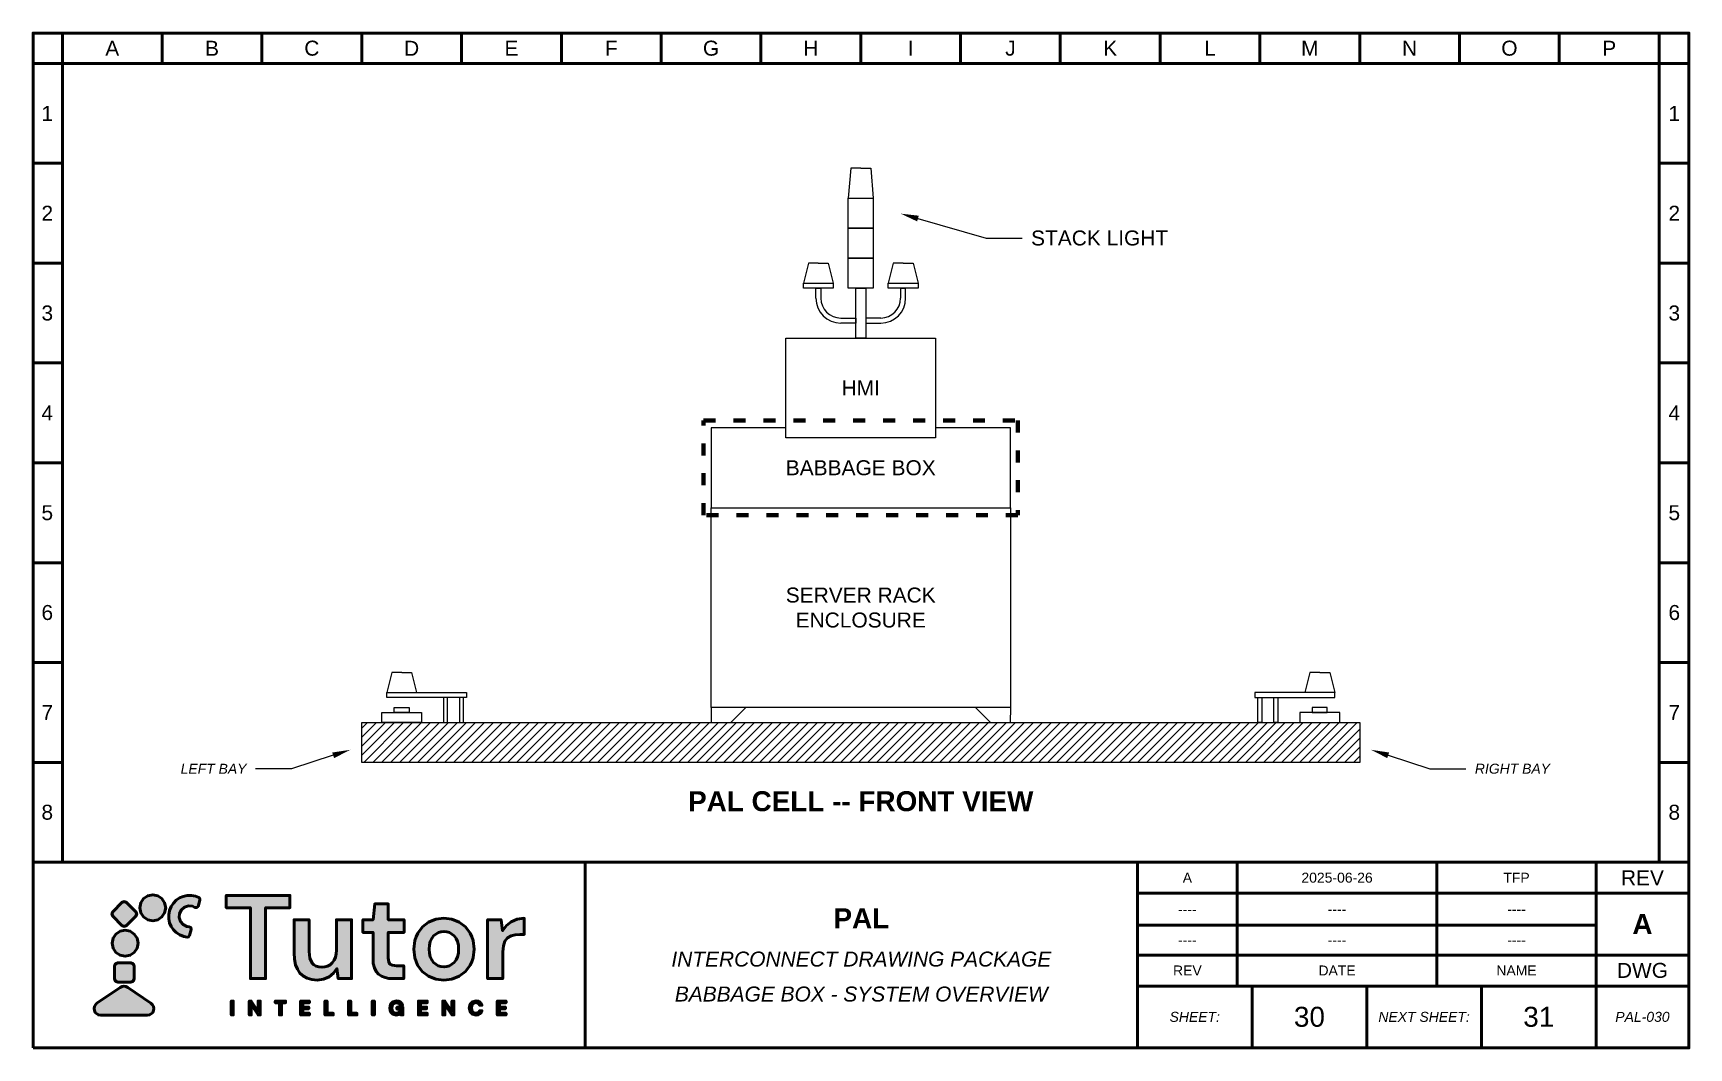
# Paper-space layout 'PAL-030' of a CAD drawing. Header units: inches. Extents: x 0 to 16.6, y 0 to 10.2.
# The model-space entities are those that its viewports show. They can reach past a viewport. Long polylines and large blocks are cut down to what shows.
import ezdxf
from ezdxf import colors
from ezdxf.entities.mleader import LeaderData, LeaderLine
from ezdxf.math import Vec2, Vec3

# ---------------------------------------------------------------- set-up
doc = ezdxf.new("R2010")
doc.units = ezdxf.units.IN
doc.header["$MEASUREMENT"] = 0
doc.linetypes.add('ACAD_ISO03W100', pattern=[30, 12, -18])
doc.layers.add('Layer 1', color=7, linetype='Continuous')
doc.styles.get("Standard").update_dxf_attribs({"font": 'arial.ttf'})

msp = doc.modelspace()

# ---------------------------------------------------------------- hatches: boundary and pattern name
h = msp.add_hatch()
h.set_pattern_fill('ANSI31', color=256, scale=0.51)
h.set_pattern_definition([(45, (1.027313, -0.72652), (-0.04507806, 0.04507806), [])])
h.paths.add_polyline_path([(3.145, 20.621), (3.145, 21.021), (-6.855, 21.021), (-6.855, 20.621)])

# ---------------------------------------------------------------- linework, layer by layer
for p, q in [((-1.955, 26.571), (-1.98, 26.271)), ((-1.855, 26.571), (-1.955, 26.571)), ((-1.855, 26.571), (-1.755, 26.571)), ((-1.755, 26.571), (-1.73, 26.271)), ((-2.38, 25.621), (-2.43, 25.421)), ((-2.28, 25.621), (-2.38, 25.621)), ((-2.28, 25.621), (-2.18, 25.621)), ((-2.18, 25.621), (-2.13, 25.421)), ((-1.53, 25.621), (-1.58, 25.421)), ((-1.43, 25.621), (-1.53, 25.621)), ((-1.43, 25.621), (-1.33, 25.621)), ((-1.33, 25.621), (-1.28, 25.421)), ((-2.255, 25.371), (-2.305, 25.371)), ((-1.455, 25.371), (-1.405, 25.371)), ((-6.555, 21.521), (-6.605, 21.321)), ((-6.455, 21.521), (-6.555, 21.521)), ((-6.455, 21.521), (-6.355, 21.521)), ((-6.355, 21.521), (-6.305, 21.321)), ((2.645, 21.521), (2.595, 21.321)), ((2.745, 21.521), (2.645, 21.521)), ((2.745, 21.521), (2.845, 21.521)), ((2.845, 21.521), (2.895, 21.321)), ((-3.355, 21.171), (-3.355, 21.021)), ((-3.155, 21.021), (-3.005, 21.171)), ((-0.556, 21.021), (-0.706, 21.171)), ((-0.355, 21.171), (-0.356, 21.021))]:
    msp.add_line(p, q)
at = {"linetype": 'ACAD_ISO03W100', "ltscale": 0.02}
msp.add_lwpolyline([(-9.855, 27.621), (6.145, 27.621), (6.145, 19.621), (-9.855, 19.621)], close=True, dxfattribs=at)
for points in [[(-1.98, 26.271), (-1.73, 26.271), (-1.73, 25.971), (-1.98, 25.971)], [(-1.98, 25.971), (-1.73, 25.971), (-1.73, 25.671), (-1.98, 25.671)], [(-1.98, 25.671), (-1.73, 25.671), (-1.73, 25.371), (-1.98, 25.371)], [(-2.43, 25.421), (-2.13, 25.421), (-2.13, 25.371), (-2.43, 25.371)], [(-1.58, 25.421), (-1.28, 25.421), (-1.28, 25.371), (-1.58, 25.371)], [(-1.905, 25.371), (-1.805, 25.371), (-1.805, 24.871), (-1.905, 24.871)], [(-2.605, 24.871), (-1.105, 24.871), (-1.105, 23.871), (-2.605, 23.871)], [(-3.355, 23.171), (-0.355, 23.171), (-0.355, 21.171), (-3.355, 21.171)], [(-6.605, 21.321), (-5.805, 21.321), (-5.805, 21.271), (-6.605, 21.271)], [(-5.995, 21.271), (-6.035, 21.271), (-6.035, 21.021), (-5.995, 21.021)], [(-5.835, 21.271), (-5.875, 21.271), (-5.875, 21.021), (-5.835, 21.021)], [(2.895, 21.321), (2.095, 21.321), (2.095, 21.271), (2.895, 21.271)], [(2.125, 21.271), (2.165, 21.271), (2.165, 21.021), (2.125, 21.021)], [(2.285, 21.271), (2.325, 21.271), (2.325, 21.021), (2.285, 21.021)], [(-6.655, 21.121), (-6.255, 21.121), (-6.255, 21.021), (-6.655, 21.021)], [(-6.53, 21.171), (-6.38, 21.171), (-6.38, 21.121), (-6.53, 21.121)], [(2.945, 21.121), (2.545, 21.121), (2.545, 21.021), (2.945, 21.021)], [(2.82, 21.171), (2.67, 21.171), (2.67, 21.121), (2.82, 21.121)], [(-6.855, 21.021), (3.145, 21.021), (3.145, 20.621), (-6.855, 20.621)]]:
    msp.add_lwpolyline(points, close=True)
for points in [[(-2.305, 25.271), (-2.305, 25.371), (-2.255, 25.371), (-2.255, 25.271)], [(-1.405, 25.271), (-1.405, 25.371), (-1.455, 25.371), (-1.455, 25.271)], [(-2.055, 25.071), (-1.905, 25.071), (-1.905, 25.021), (-2.055, 25.021)], [(-1.655, 25.071), (-1.805, 25.071), (-1.805, 25.021), (-1.655, 25.021)], [(-2.605, 23.971), (-3.355, 23.971), (-3.355, 23.171), (-0.355, 23.171), (-0.355, 23.971), (-1.105, 23.971)]]:
    msp.add_lwpolyline(points)
at = {"color": 3, "linetype": 'ACAD_ISO03W100', "lineweight": 80, "ltscale": 0.01}
msp.add_lwpolyline([(-3.43, 24.046), (-0.28, 24.046), (-0.28, 23.096), (-3.43, 23.096)], close=True, dxfattribs=at)
for centre, radius, start, end in [((-2.055, 25.271), 0.25, 180, 270), ((-2.055, 25.271), 0.2, 180, 270), ((-1.655, 25.271), 0.2, 270, 0), ((-1.655, 25.271), 0.25, 270, 0)]:
    msp.add_arc(centre, radius, start, end)

# ---------------------------------------------------------------- texts
at = {"color": 3, "attachment_point": 5}
for s, width, insert, char_height in [('{\\C256;HMI}', 2.12146, (-1.855, 24.371), 0.15), ('{\\C256;BABBAGE BOX}', 2.12146, (-1.855, 23.571), 0.15), ('{\\C256;SERVER RACK ENCLOSURE}', 2.12146, (-1.855, 22.171), 0.15), ('{\\fArial|b1|i0|c0|p34;\\C256;PAL CELL -- FRONT VIEW}', 3.93339, (-1.855, 20.231), 0.2)]:
    msp.add_mtext_dynamic_manual_height_columns(s, width=width, gutter_width=1, heights=[0], dxfattribs=dict(at, insert=insert, char_height=char_height))

# ---------------------------------------------------------------- leaders
ml = msp.add_multileader_mtext('Standard')
ml.set_content('\\pxsm1.2;STACK LIGHT', color=256)
ml.set_leader_properties()
ml.build(insert=Vec2(0, 0))
ml.multileader.update_dxf_attribs({"dogleg_length": 0.36, "arrow_head_size": 0.18})
ctx = ml.context
ctx.base_point, ctx.char_height, ctx.arrow_head_size, ctx.landing_gap_size, ctx.plane_origin = Vec3(-0.238, 25.872), 0.15, 0.18, 0.09, Vec3(4.575, 27.347)
notes = []
notes.append((ctx, [(1, (1, 1, 0), (-0.598, 25.872), (1, 0), 0.36, [(0, [(-1.455, 26.117)], 0, [])])]))
ctx.mtext.insert, ctx.mtext.width, ctx.mtext.flow_direction = Vec3(-0.148, 25.948), 1.4456, 5
ml = msp.add_multileader_mtext('Standard')
ml.set_content('\\pxsm1.2;{\\fArial|b0|i1|c0|p34;LEFT BAY}', color=256)
ml.set_leader_properties()
ml.build(insert=Vec2(0, 0))
ml.multileader.update_dxf_attribs({"dogleg_length": 0.36, "arrow_head_size": 0.18})
ctx = ml.context
ctx.base_point, ctx.char_height, ctx.arrow_head_size, ctx.landing_gap_size, ctx.plane_origin = Vec3(-8.769, 20.557), 0.1, 0.18, 0.09, Vec3(-12.312, 21.615)
ctx.text_align_type = 2
notes.append((ctx, [(1, (1, 1, 0), (-7.56, 20.557), (-1, 0), 0.36, [(0, [(-6.97, 20.747)], 0, [])])]))
ctx.mtext.insert, ctx.mtext.width, ctx.mtext.alignment, ctx.mtext.flow_direction = Vec3(-8.01, 20.607), 1.4456, 3, 5
ml = msp.add_multileader_mtext('Standard')
ml.set_content('\\pxsm1.2;{\\fArial|b0|i1|c0|p34;RIGHT BAY}', color=256)
ml.set_leader_properties()
ml.build(insert=Vec2(0, 0))
ml.multileader.update_dxf_attribs({"dogleg_length": 0.36, "arrow_head_size": 0.18})
ctx = ml.context
ctx.base_point, ctx.char_height, ctx.arrow_head_size, ctx.landing_gap_size, ctx.plane_origin = Vec3(4.209, 20.557), 0.1, 0.18, 0.09, Vec3(8.602, 21.615)
notes.append((ctx, [(1, (1, 1, 0), (3.849, 20.557), (1, 0), 0.36, [(0, [(3.259, 20.747)], 0, [])])]))
ctx.mtext.insert, ctx.mtext.width, ctx.mtext.flow_direction = Vec3(4.299, 20.608), 1.4456, 5
for ctx, leaders in notes:
    for number, flags, end, landing, length, lines in leaders:
        leader = LeaderData()
        leader.index, (leader.has_last_leader_line, leader.has_dogleg_vector, leader.attachment_direction) = number, flags
        leader.last_leader_point, leader.dogleg_vector, leader.dogleg_length = Vec3(end), Vec3(landing), length
        for number, points, colour, breaks in lines:
            line = LeaderLine()
            line.index, line.vertices, line.color, line.breaks = number, Vec3.list(points), colors.encode_raw_color(colour), breaks
            leader.lines.append(line)
        ctx.leaders.append(leader)

psp = doc.layouts.new('PAL-030')

# ---------------------------------------------------------------- hatches: boundary and pattern name
at = {"lineweight": 50, "true_color": 0x347eec}
h = psp.add_hatch(color=150, dxfattribs=at)
h.dxf.hatch_style = 1
h.paths.add_polyline_path([(1.153, 0.337), (1.175, 0.34), (1.194, 0.35), (1.208, 0.365), (1.216, 0.383), (1.219, 0.403), (1.216, 0.423), (1.207, 0.441), (1.19, 0.457), (0.958, 0.616), (0.94, 0.625), (0.92, 0.628), (0.901, 0.625), (0.883, 0.616), (0.65, 0.457), (0.634, 0.441), (0.624, 0.423), (0.621, 0.403), (0.625, 0.383), (0.633, 0.365), (0.647, 0.35), (0.665, 0.34), (0.688, 0.337)])
h.paths.add_polyline_path([(0.859, 0.863), (0.836, 0.853), (0.826, 0.83), (0.826, 0.701), (0.836, 0.678), (0.859, 0.668), (0.988, 0.668), (1.012, 0.678), (1.021, 0.701), (1.021, 0.83), (1.012, 0.853), (0.988, 0.863)])
h.paths.add_polyline_path([(0.932, 0.928), (0.983, 0.938), (1.024, 0.966), (1.052, 1.008), (1.062, 1.058), (1.052, 1.109), (1.024, 1.15), (0.983, 1.178), (0.932, 1.188), (0.882, 1.178), (0.84, 1.15), (0.812, 1.109), (0.802, 1.058), (0.812, 1.008), (0.84, 0.966), (0.882, 0.938)])
h.paths.add_polyline_path([(1.038, 1.328), (1.048, 1.351), (1.038, 1.374), (0.947, 1.465), (0.924, 1.475), (0.9, 1.465), (0.809, 1.374), (0.8, 1.351), (0.809, 1.328), (0.9, 1.236), (0.924, 1.227), (0.947, 1.236)])
h.paths.add_polyline_path([(1.117, 1.321), (1.158, 1.293), (1.209, 1.283), (1.259, 1.293), (1.301, 1.321), (1.328, 1.362), (1.339, 1.413), (1.328, 1.463), (1.301, 1.505), (1.259, 1.533), (1.209, 1.543), (1.158, 1.533), (1.117, 1.505), (1.089, 1.463), (1.079, 1.413), (1.089, 1.362)])
h.paths.add_polyline_path([(1.37, 1.303), (1.378, 1.263), (1.394, 1.226), (1.417, 1.193), (1.445, 1.164), (1.48, 1.141), (1.519, 1.125), (1.552, 1.118), (1.568, 1.122), (1.577, 1.135), (1.595, 1.197), (1.591, 1.214), (1.575, 1.222), (1.549, 1.226), (1.512, 1.245), (1.486, 1.276), (1.474, 1.315), (1.478, 1.356), (1.497, 1.393), (1.528, 1.419), (1.567, 1.431), (1.608, 1.428), (1.632, 1.417), (1.65, 1.415), (1.663, 1.427), (1.681, 1.489), (1.68, 1.505), (1.669, 1.516), (1.638, 1.528), (1.596, 1.536), (1.555, 1.536), (1.515, 1.527), (1.478, 1.511), (1.444, 1.489), (1.416, 1.46), (1.393, 1.425), (1.377, 1.386), (1.369, 1.344)])
at = {"lineweight": 50, "true_color": 0x000000}
h = psp.add_hatch(color=18, dxfattribs=at)
h.dxf.hatch_style = 1
h.paths.add_polyline_path([(2.34, 1.414), (2.584, 1.414), (2.584, 1.536), (1.946, 1.536), (1.946, 1.414), (2.188, 1.414), (2.188, 0.704), (2.34, 0.704)])
h.paths.add_polyline_path([(2.625, 0.961), (2.628, 0.898), (2.639, 0.843), (2.658, 0.797), (2.684, 0.758), (2.718, 0.728), (2.757, 0.707), (2.803, 0.694), (2.855, 0.689), (2.92, 0.697), (2.975, 0.72), (3.021, 0.757), (3.055, 0.804), (3.067, 0.704), (3.201, 0.704), (3.201, 1.293), (3.049, 1.293), (3.049, 0.989), (3.047, 0.951), (3.039, 0.917), (3.026, 0.888), (3.008, 0.863), (2.986, 0.843), (2.961, 0.829), (2.934, 0.821), (2.904, 0.818), (2.873, 0.82), (2.846, 0.828), (2.824, 0.841), (2.807, 0.858), (2.783, 0.908), (2.776, 0.975), (2.776, 1.293), (2.625, 1.293)])
h.paths.add_polyline_path([(3.416, 0.909), (3.419, 0.856), (3.43, 0.812), (3.447, 0.776), (3.472, 0.749), (3.502, 0.729), (3.537, 0.715), (3.576, 0.706), (3.62, 0.704), (3.724, 0.704), (3.724, 0.833), (3.65, 0.833), (3.611, 0.837), (3.586, 0.849), (3.573, 0.872), (3.568, 0.908), (3.568, 1.166), (3.727, 1.166), (3.727, 1.293), (3.568, 1.293), (3.568, 1.452), (3.434, 1.452), (3.416, 1.293), (3.315, 1.293), (3.315, 1.166), (3.416, 1.166)])
h.paths.add_polyline_path([(3.834, 0.912), (3.863, 0.837), (3.91, 0.775), (3.971, 0.729), (4.045, 0.699), (4.126, 0.689), (4.207, 0.699), (4.279, 0.729), (4.341, 0.775), (4.388, 0.837), (4.405, 0.873), (4.418, 0.912), (4.428, 0.999), (4.418, 1.084), (4.405, 1.123), (4.388, 1.159), (4.341, 1.222), (4.279, 1.268), (4.207, 1.298), (4.127, 1.308), (4.046, 1.298), (3.973, 1.268), (3.912, 1.222), (3.864, 1.159), (3.847, 1.123), (3.834, 1.084), (3.824, 0.999)])
h.paths.add_polyline_path([(3.98, 0.999), (3.982, 1.04), (3.99, 1.076), (4.004, 1.106), (4.023, 1.131), (4.046, 1.15), (4.071, 1.164), (4.098, 1.173), (4.127, 1.176), (4.155, 1.173), (4.182, 1.164), (4.229, 1.131), (4.249, 1.106), (4.262, 1.076), (4.271, 1.04), (4.273, 0.999), (4.271, 0.957), (4.262, 0.921), (4.249, 0.891), (4.229, 0.865), (4.182, 0.832), (4.155, 0.824), (4.126, 0.821), (4.097, 0.824), (4.07, 0.832), (4.023, 0.865), (4.004, 0.891), (3.99, 0.921), (3.982, 0.957)], flags=16)
h.paths.add_polyline_path([(4.564, 0.704), (4.716, 0.704), (4.716, 0.972), (4.722, 1.033), (4.738, 1.078), (4.764, 1.111), (4.8, 1.132), (4.841, 1.143), (4.889, 1.147), (4.932, 1.147), (4.932, 1.308), (4.861, 1.299), (4.801, 1.273), (4.752, 1.234), (4.714, 1.183), (4.7, 1.293), (4.564, 1.293)])
h.paths.add_polyline_path([(1.995, 0.34), (2.016, 0.34), (2.016, 0.479), (1.995, 0.479)])
h.paths.add_polyline_path([(2.196, 0.445), (2.265, 0.34), (2.286, 0.34), (2.286, 0.479), (2.265, 0.479), (2.265, 0.375), (2.196, 0.479), (2.175, 0.479), (2.175, 0.34), (2.196, 0.34)])
h.paths.add_polyline_path([(2.478, 0.34), (2.499, 0.34), (2.499, 0.462), (2.54, 0.462), (2.54, 0.479), (2.437, 0.479), (2.437, 0.462), (2.478, 0.462)])
h.paths.add_polyline_path([(2.69, 0.34), (2.778, 0.34), (2.778, 0.357), (2.711, 0.357), (2.711, 0.402), (2.772, 0.402), (2.772, 0.419), (2.711, 0.419), (2.711, 0.462), (2.778, 0.462), (2.778, 0.479), (2.69, 0.479)])
h.paths.add_polyline_path([(2.934, 0.34), (3.018, 0.34), (3.018, 0.357), (2.955, 0.357), (2.955, 0.479), (2.934, 0.479)])
h.paths.add_polyline_path([(3.171, 0.34), (3.255, 0.34), (3.255, 0.357), (3.192, 0.357), (3.192, 0.479), (3.171, 0.479)])
h.paths.add_polyline_path([(3.409, 0.34), (3.43, 0.34), (3.43, 0.479), (3.409, 0.479)])
h = psp.add_hatch(color=18, dxfattribs=at)
h.dxf.hatch_style = 1
h.paths.add_polyline_path([(3.606, 0.409), (3.609, 0.431), (3.618, 0.448), (3.633, 0.458), (3.652, 0.462), (3.676, 0.456), (3.689, 0.438), (3.713, 0.438), (3.705, 0.456), (3.692, 0.47), (3.674, 0.479), (3.652, 0.481), (3.616, 0.472), (3.592, 0.447), (3.584, 0.409), (3.592, 0.372), (3.615, 0.347), (3.649, 0.338), (3.676, 0.344), (3.694, 0.361), (3.696, 0.34), (3.715, 0.34), (3.715, 0.416), (3.656, 0.416), (3.656, 0.399), (3.694, 0.399), (3.681, 0.368), (3.669, 0.36), (3.65, 0.357), (3.632, 0.36), (3.618, 0.37), (3.609, 0.387)])
h = psp.add_hatch(color=18, dxfattribs=at)
h.dxf.hatch_style = 1
h.paths.add_polyline_path([(3.892, 0.402), (3.953, 0.402), (3.953, 0.419), (3.892, 0.419), (3.892, 0.462), (3.959, 0.462), (3.959, 0.479), (3.871, 0.479), (3.871, 0.34), (3.959, 0.34), (3.959, 0.357), (3.892, 0.357)])
h.paths.add_polyline_path([(4.115, 0.34), (4.136, 0.34), (4.136, 0.445), (4.206, 0.34), (4.227, 0.34), (4.227, 0.479), (4.206, 0.479), (4.206, 0.375), (4.136, 0.479), (4.115, 0.479)])
h.paths.add_polyline_path([(4.402, 0.41), (4.405, 0.432), (4.415, 0.448), (4.429, 0.459), (4.447, 0.463), (4.472, 0.455), (4.484, 0.436), (4.507, 0.436), (4.5, 0.455), (4.487, 0.47), (4.47, 0.478), (4.448, 0.481), (4.412, 0.472), (4.389, 0.447), (4.381, 0.41), (4.389, 0.372), (4.412, 0.347), (4.448, 0.338), (4.47, 0.341), (4.487, 0.35), (4.5, 0.364), (4.507, 0.382), (4.484, 0.382), (4.472, 0.364), (4.447, 0.357), (4.429, 0.36), (4.415, 0.371), (4.405, 0.388)])
h.paths.add_polyline_path([(4.661, 0.34), (4.749, 0.34), (4.749, 0.357), (4.682, 0.357), (4.682, 0.402), (4.743, 0.402), (4.743, 0.419), (4.682, 0.419), (4.682, 0.462), (4.749, 0.462), (4.749, 0.479), (4.661, 0.479)])

# ---------------------------------------------------------------- linework, layer by layer
at = {"lineweight": 50}
for p, q in [((0.303, 9.869), (0.303, 10.173)), ((1.303, 10.173), (1.303, 9.869)), ((2.303, 10.173), (2.303, 9.869)), ((3.303, 10.173), (3.303, 9.869)), ((4.303, 10.173), (4.303, 9.869)), ((5.303, 10.173), (5.303, 9.869)), ((6.303, 10.173), (6.303, 9.869)), ((7.303, 10.173), (7.303, 9.869)), ((8.303, 10.173), (8.303, 9.869)), ((9.303, 10.173), (9.303, 9.869)), ((10.303, 10.173), (10.303, 9.869)), ((11.303, 10.173), (11.303, 9.869)), ((12.303, 10.173), (12.303, 9.869)), ((13.303, 10.173), (13.303, 9.869)), ((14.303, 10.173), (14.303, 9.869)), ((15.303, 10.173), (15.303, 9.869)), ((16.303, 9.869), (16.303, 10.173)), ((0.303, 9.869), (0.01, 9.869)), ((16.303, 9.869), (16.303, 1.869)), ((16.303, 9.869), (16.601, 9.869)), ((0.303, 8.869), (0.01, 8.869)), ((16.601, 8.869), (16.303, 8.869)), ((0.303, 7.869), (0.01, 7.869)), ((16.601, 7.869), (16.303, 7.869)), ((0.303, 6.869), (0.01, 6.869)), ((16.601, 6.869), (16.303, 6.869)), ((0.303, 5.869), (0.01, 5.869)), ((16.601, 5.869), (16.303, 5.869)), ((0.303, 4.869), (0.01, 4.869)), ((16.601, 4.869), (16.303, 4.869)), ((0.303, 3.869), (0.01, 3.869)), ((16.601, 3.869), (16.303, 3.869)), ((0.303, 2.869), (0.01, 2.869)), ((16.601, 2.869), (16.303, 2.869)), ((16.601, 1.869), (0.01, 1.869)), ((5.543, 0.01), (5.543, 1.869)), ((11.076, 0.01), (11.076, 1.869)), ((12.076, 0.629), (12.076, 1.869)), ((14.076, 0.629), (14.076, 1.869)), ((15.672, 1.869), (15.672, 0.01)), ((15.672, 1.869), (16.601, 1.869)), ((11.076, 1.559), (15.672, 1.559)), ((15.672, 1.559), (16.601, 1.559)), ((11.076, 1.239), (15.672, 1.239)), ((11.076, 0.94), (15.672, 0.94)), ((16.601, 0.94), (15.672, 0.94)), ((11.076, 0.629), (15.672, 0.629)), ((12.225, 0.01), (12.225, 0.629)), ((13.374, 0.01), (13.374, 0.629)), ((14.523, 0.01), (14.523, 0.629)), ((15.672, 0.629), (16.601, 0.629))]:
    psp.add_line(p, q, dxfattribs=at)
psp.add_lwpolyline([(0.01, 0.01), (16.601, 0.01), (16.601, 10.173), (0.01, 10.173)], close=True, dxfattribs=at)
psp.add_lwpolyline([(16.303, 1.869), (16.303, 9.869), (0.303, 9.869), (0.303, 1.869)], dxfattribs=at)
at = {"layer": 'Layer 1', "color": 150, "lineweight": 50, "true_color": 0x347eec}
for points in [[(1.339, 1.413), (1.328, 1.463), (1.301, 1.505), (1.259, 1.533), (1.209, 1.543), (1.158, 1.533), (1.117, 1.505), (1.089, 1.463), (1.079, 1.413), (1.089, 1.362), (1.117, 1.321), (1.158, 1.293), (1.209, 1.283), (1.259, 1.293), (1.301, 1.321), (1.328, 1.362), (1.339, 1.413), (1.339, 1.413)], [(1.577, 1.135), (1.568, 1.122), (1.552, 1.118), (1.519, 1.125), (1.48, 1.141), (1.445, 1.164), (1.417, 1.193), (1.394, 1.226), (1.378, 1.263), (1.37, 1.303), (1.369, 1.344), (1.377, 1.386), (1.393, 1.425), (1.416, 1.46), (1.444, 1.489), (1.478, 1.511), (1.515, 1.527), (1.555, 1.536), (1.596, 1.536), (1.638, 1.528), (1.669, 1.516), (1.68, 1.505), (1.681, 1.489), (1.663, 1.427), (1.65, 1.415), (1.632, 1.417), (1.608, 1.428), (1.567, 1.431), (1.528, 1.419), (1.497, 1.393), (1.478, 1.356), (1.474, 1.315), (1.486, 1.276), (1.512, 1.245), (1.549, 1.226), (1.575, 1.222), (1.591, 1.214), (1.595, 1.197), (1.577, 1.135), (1.577, 1.135)], [(0.9, 1.236), (0.924, 1.227), (0.947, 1.236), (1.038, 1.328), (1.048, 1.351), (1.038, 1.374), (0.947, 1.465), (0.924, 1.475), (0.9, 1.465), (0.809, 1.374), (0.8, 1.351), (0.809, 1.328), (0.9, 1.236), (0.9, 1.236)], [(1.062, 1.058), (1.052, 1.109), (1.024, 1.15), (0.983, 1.178), (0.932, 1.188), (0.882, 1.178), (0.84, 1.15), (0.812, 1.109), (0.802, 1.058), (0.812, 1.008), (0.84, 0.966), (0.882, 0.938), (0.932, 0.928), (0.983, 0.938), (1.024, 0.966), (1.052, 1.008), (1.062, 1.058), (1.062, 1.058)], [(0.826, 0.701), (0.836, 0.678), (0.859, 0.668), (0.988, 0.668), (1.012, 0.678), (1.021, 0.701), (1.021, 0.83), (1.012, 0.853), (0.988, 0.863), (0.859, 0.863), (0.836, 0.853), (0.826, 0.83), (0.826, 0.701), (0.826, 0.701)], [(0.883, 0.616), (0.901, 0.625), (0.92, 0.628), (0.94, 0.625), (0.958, 0.616), (1.19, 0.457), (1.207, 0.441), (1.216, 0.423), (1.219, 0.403), (1.216, 0.383), (1.208, 0.365), (1.194, 0.35), (1.175, 0.34), (1.153, 0.337), (0.688, 0.337), (0.665, 0.34), (0.647, 0.35), (0.633, 0.365), (0.625, 0.383), (0.621, 0.403), (0.624, 0.423), (0.634, 0.441), (0.65, 0.457), (0.883, 0.616), (0.883, 0.616)]]:
    psp.add_lwpolyline(points, close=True, dxfattribs=at)
at = {"layer": 'Layer 1', "color": 7, "lineweight": 50}
for points in [[(2.188, 0.704), (2.188, 1.414), (1.946, 1.414), (1.946, 1.536), (2.584, 1.536), (2.584, 1.414), (2.34, 1.414), (2.34, 0.704), (2.188, 0.704), (2.188, 0.704)], [(3.62, 0.704), (3.576, 0.706), (3.537, 0.715), (3.502, 0.729), (3.472, 0.749), (3.447, 0.776), (3.43, 0.812), (3.419, 0.856), (3.416, 0.909), (3.416, 1.166), (3.315, 1.166), (3.315, 1.293), (3.416, 1.293), (3.434, 1.452), (3.568, 1.452), (3.568, 1.293), (3.727, 1.293), (3.727, 1.166), (3.568, 1.166), (3.568, 0.908), (3.573, 0.872), (3.586, 0.849), (3.611, 0.837), (3.65, 0.833), (3.724, 0.833), (3.724, 0.704), (3.62, 0.704), (3.62, 0.704)], [(2.855, 0.689), (2.803, 0.694), (2.757, 0.707), (2.718, 0.728), (2.684, 0.758), (2.658, 0.797), (2.639, 0.843), (2.628, 0.898), (2.625, 0.961), (2.625, 1.293), (2.776, 1.293), (2.776, 0.975), (2.783, 0.908), (2.807, 0.858), (2.824, 0.841), (2.846, 0.828), (2.873, 0.82), (2.904, 0.818), (2.934, 0.821), (2.961, 0.829), (2.986, 0.843), (3.008, 0.863), (3.026, 0.888), (3.039, 0.917), (3.047, 0.951), (3.049, 0.989), (3.049, 1.293), (3.201, 1.293), (3.201, 0.704), (3.067, 0.704), (3.055, 0.804), (3.021, 0.757), (2.975, 0.72), (2.92, 0.697), (2.855, 0.689), (2.855, 0.689)], [(4.126, 0.689), (4.045, 0.699), (3.971, 0.729), (3.91, 0.775), (3.863, 0.837), (3.834, 0.912), (3.824, 0.999), (3.834, 1.084), (3.847, 1.123), (3.864, 1.159), (3.912, 1.222), (3.973, 1.268), (4.046, 1.298), (4.127, 1.308), (4.207, 1.298), (4.279, 1.268), (4.341, 1.222), (4.388, 1.159), (4.405, 1.123), (4.418, 1.084), (4.428, 0.999), (4.418, 0.912), (4.405, 0.873), (4.388, 0.837), (4.341, 0.775), (4.279, 0.729), (4.207, 0.699), (4.126, 0.689), (4.126, 0.689)], [(4.126, 0.821), (4.155, 0.824), (4.182, 0.832), (4.229, 0.865), (4.249, 0.891), (4.262, 0.921), (4.271, 0.957), (4.273, 0.999), (4.271, 1.04), (4.262, 1.076), (4.249, 1.106), (4.229, 1.131), (4.182, 1.164), (4.155, 1.173), (4.127, 1.176), (4.098, 1.173), (4.071, 1.164), (4.046, 1.15), (4.023, 1.131), (4.004, 1.106), (3.99, 1.076), (3.982, 1.04), (3.98, 0.999), (3.982, 0.957), (3.99, 0.921), (4.004, 0.891), (4.023, 0.865), (4.07, 0.832), (4.097, 0.824), (4.126, 0.821), (4.126, 0.821)], [(4.564, 0.704), (4.564, 1.293), (4.7, 1.293), (4.714, 1.183), (4.752, 1.234), (4.801, 1.273), (4.861, 1.299), (4.932, 1.308), (4.932, 1.147), (4.889, 1.147), (4.841, 1.143), (4.8, 1.132), (4.764, 1.111), (4.738, 1.078), (4.722, 1.033), (4.716, 0.972), (4.716, 0.704), (4.564, 0.704), (4.564, 0.704)], [(1.995, 0.34), (1.995, 0.479), (2.016, 0.479), (2.016, 0.34), (1.995, 0.34), (1.995, 0.34)], [(2.175, 0.34), (2.175, 0.479), (2.196, 0.479), (2.265, 0.375), (2.265, 0.479), (2.286, 0.479), (2.286, 0.34), (2.265, 0.34), (2.196, 0.445), (2.196, 0.34), (2.175, 0.34), (2.175, 0.34)], [(2.478, 0.34), (2.478, 0.462), (2.437, 0.462), (2.437, 0.479), (2.54, 0.479), (2.54, 0.462), (2.499, 0.462), (2.499, 0.34), (2.478, 0.34), (2.478, 0.34)], [(2.69, 0.34), (2.69, 0.479), (2.778, 0.479), (2.778, 0.462), (2.711, 0.462), (2.711, 0.419), (2.772, 0.419), (2.772, 0.402), (2.711, 0.402), (2.711, 0.357), (2.778, 0.357), (2.778, 0.34), (2.69, 0.34), (2.69, 0.34)], [(2.934, 0.34), (2.934, 0.479), (2.955, 0.479), (2.955, 0.357), (3.018, 0.357), (3.018, 0.34), (2.934, 0.34), (2.934, 0.34)], [(3.171, 0.34), (3.171, 0.479), (3.192, 0.479), (3.192, 0.357), (3.255, 0.357), (3.255, 0.34), (3.171, 0.34), (3.171, 0.34)], [(3.409, 0.34), (3.409, 0.479), (3.43, 0.479), (3.43, 0.34), (3.409, 0.34), (3.409, 0.34)], [(3.649, 0.338), (3.615, 0.347), (3.592, 0.372), (3.584, 0.409), (3.592, 0.447), (3.616, 0.472), (3.652, 0.481), (3.674, 0.479), (3.692, 0.47), (3.705, 0.456), (3.713, 0.438), (3.689, 0.438), (3.676, 0.456), (3.652, 0.462), (3.633, 0.458), (3.618, 0.448), (3.609, 0.431), (3.606, 0.409), (3.609, 0.387), (3.618, 0.37), (3.632, 0.36), (3.65, 0.357), (3.669, 0.36), (3.681, 0.368), (3.694, 0.399), (3.656, 0.399), (3.656, 0.416), (3.715, 0.416), (3.715, 0.34), (3.696, 0.34), (3.694, 0.361), (3.676, 0.344), (3.649, 0.338), (3.649, 0.338)], [(3.871, 0.34), (3.871, 0.479), (3.959, 0.479), (3.959, 0.462), (3.892, 0.462), (3.892, 0.419), (3.953, 0.419), (3.953, 0.402), (3.892, 0.402), (3.892, 0.357), (3.959, 0.357), (3.959, 0.34), (3.871, 0.34), (3.871, 0.34)], [(4.115, 0.34), (4.115, 0.479), (4.136, 0.479), (4.206, 0.375), (4.206, 0.479), (4.227, 0.479), (4.227, 0.34), (4.206, 0.34), (4.136, 0.445), (4.136, 0.34), (4.115, 0.34), (4.115, 0.34)], [(4.448, 0.338), (4.412, 0.347), (4.389, 0.372), (4.381, 0.41), (4.389, 0.447), (4.412, 0.472), (4.448, 0.481), (4.47, 0.478), (4.487, 0.47), (4.5, 0.455), (4.507, 0.436), (4.484, 0.436), (4.472, 0.455), (4.447, 0.463), (4.429, 0.459), (4.415, 0.448), (4.405, 0.432), (4.402, 0.41), (4.405, 0.388), (4.415, 0.371), (4.429, 0.36), (4.447, 0.357), (4.472, 0.364), (4.484, 0.382), (4.507, 0.382), (4.5, 0.364), (4.487, 0.35), (4.47, 0.341), (4.448, 0.338), (4.448, 0.338)], [(4.661, 0.34), (4.661, 0.479), (4.749, 0.479), (4.749, 0.462), (4.682, 0.462), (4.682, 0.419), (4.743, 0.419), (4.743, 0.402), (4.682, 0.402), (4.682, 0.357), (4.749, 0.357), (4.749, 0.34), (4.661, 0.34), (4.661, 0.34)]]:
    psp.add_lwpolyline(points, close=True, dxfattribs=at)

# ---------------------------------------------------------------- texts
at = {"lineweight": 50}
for s, width, heights, insert, char_height, attachment_point in [('\\pxqc;A', 1, [0], (0.303, 10.021), 0.15, 4), ('\\pxqc;B', 1, [0], (1.303, 10.021), 0.15, 4), ('\\pxqc;C', 1, [0], (2.303, 10.021), 0.15, 4), ('\\pxqc;D', 1, [0], (3.303, 10.021), 0.15, 4), ('\\pxqc;E', 1, [0], (4.303, 10.021), 0.15, 4), ('\\pxqc;F', 1, [0], (5.303, 10.021), 0.15, 4), ('\\pxqc;G', 1, [0], (6.303, 10.021), 0.15, 4), ('\\pxqc;H', 1, [0], (7.303, 10.021), 0.15, 4), ('\\pxqc;I', 1, [0], (8.303, 10.021), 0.15, 4), ('\\pxqc;J', 1, [0], (9.303, 10.021), 0.15, 4), ('\\pxqc;K', 1, [0], (10.303, 10.021), 0.15, 4), ('\\pxqc;L', 1, [0], (11.303, 10.021), 0.15, 4), ('\\pxqc;M', 1, [0], (12.303, 10.021), 0.15, 4), ('\\pxqc;N', 1, [0], (13.303, 10.021), 0.15, 4), ('\\pxqc;O', 1, [0], (14.303, 10.021), 0.15, 4), ('\\pxqc;P', 1, [0], (15.303, 10.021), 0.15, 4), ('1', 0.28267, [0.985], (0.152, 9.369), 0.15, 5), ('1', 0.28267, [0.985], (16.455, 9.369), 0.15, 5), ('2', 0.28267, [0.985], (0.152, 8.369), 0.15, 5), ('2', 0.28267, [0.985], (16.455, 8.369), 0.15, 5), ('3', 0.28267, [0.985], (0.152, 7.369), 0.15, 5), ('3', 0.28267, [0.985], (16.455, 7.369), 0.15, 5), ('4', 0.28267, [0.985], (0.152, 6.369), 0.15, 5), ('4', 0.28267, [0.985], (16.455, 6.369), 0.15, 5), ('5', 0.28267, [0.985], (0.152, 5.369), 0.15, 5), ('5', 0.28267, [0.985], (16.455, 5.369), 0.15, 5), ('6', 0.28267, [0.985], (0.152, 4.369), 0.15, 5), ('6', 0.28267, [0.985], (16.455, 4.369), 0.15, 5), ('7', 0.28267, [0.985], (0.152, 3.369), 0.15, 5), ('7', 0.28267, [0.985], (16.455, 3.369), 0.15, 5), ('8', 0.28267, [0.985], (0.152, 2.369), 0.15, 5), ('8', 0.28267, [0.985], (16.455, 2.369), 0.15, 5), ('A', 1, [0], (11.576, 1.714), 0.1, 5), ('2025-06-26', 1, [0], (13.076, 1.714), 0.1, 5), ('TFP', 1, [0], (14.874, 1.714), 0.1, 5), ('REV', 0.54893, [0], (16.136, 1.714), 0.15, 5), ('----', 1, [0], (11.576, 1.397), 0.1, 5), ('----', 1, [0], (13.076, 1.399), 0.1, 5), ('----', 1, [0], (14.874, 1.399), 0.1, 5), ('{\\fArial|b1|i0|c0|p34;A}', 1.04591, [0], (16.136, 1.25), 0.2, 5), ('----', 1, [0], (11.576, 1.09), 0.1, 5), ('----', 1, [0], (13.076, 1.09), 0.1, 5), ('----', 1, [0], (14.874, 1.09), 0.1, 5), ('REV', 1, [0], (11.576, 0.785), 0.1, 5), ('DATE', 2, [0], (13.076, 0.785), 0.1, 5), ('NAME', 1.59557, [0], (14.874, 0.785), 0.1, 5), ('DWG', 0.54893, [0], (16.136, 0.785), 0.15, 5), ('{\\fArial|b0|i1|c0|p34;SHEET:}', 1.04591, [0], (11.65, 0.32), 0.1, 5), ('30', 1.04591, [0], (12.799, 0.32), 0.2, 5), ('{\\fArial|b0|i1|c0|p34;NEXT SHEET:}', 1.04591, [0], (13.948, 0.32), 0.1, 5), ('31', 1.04591, [0], (15.097, 0.32), 0.2, 5), ('{\\fArial|b0|i1|c0|p34;PAL-030}', 1.04591, [0], (16.136, 0.32), 0.1, 5)]:
    psp.add_mtext_dynamic_manual_height_columns(s, width=width, gutter_width=1, heights=heights, dxfattribs=dict(at, insert=insert, char_height=char_height, attachment_point=attachment_point))
at = {"lineweight": 50, "insert": (8.309, 0.94), "char_height": 0.2, "width": 11.15392, "attachment_point": 5}
psp.add_mtext('{\\fArial|b1|i0|c0|p34;PAL}\\P{\\H0.3x;\\P\\fArial|b0|i1|c0|p34;\\H2.5x;INTERCONNECT DRAWING PACKAGE\\P\\H0.4x;\\P\\H2.5x;BABBAGE BOX - SYSTEM OVERVIEW}', dxfattribs=at)

# ---------------------------------------------------------------- viewports
at = {"layer": '0'}
psp.add_viewport(center=(8.303, 5.869), size=(16, 8), view_center_point=(-1.855, 23.621), view_height=8, dxfattribs=at)

doc.saveas('drawing.dxf')
